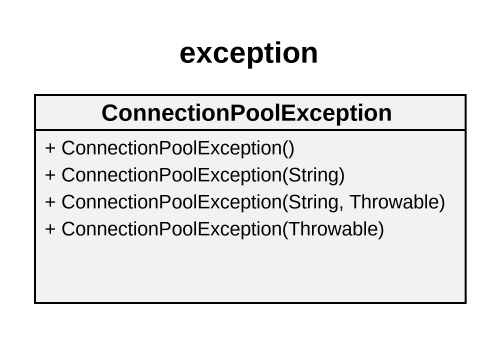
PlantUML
@startuml
title exception
hide circle
hide empty members
skinparam classAttributeIconSize 0
class ConnectionPoolException {
  + ConnectionPoolException()
  + ConnectionPoolException(String)
  + ConnectionPoolException(String, Throwable)
  + ConnectionPoolException(Throwable)
}
@enduml
